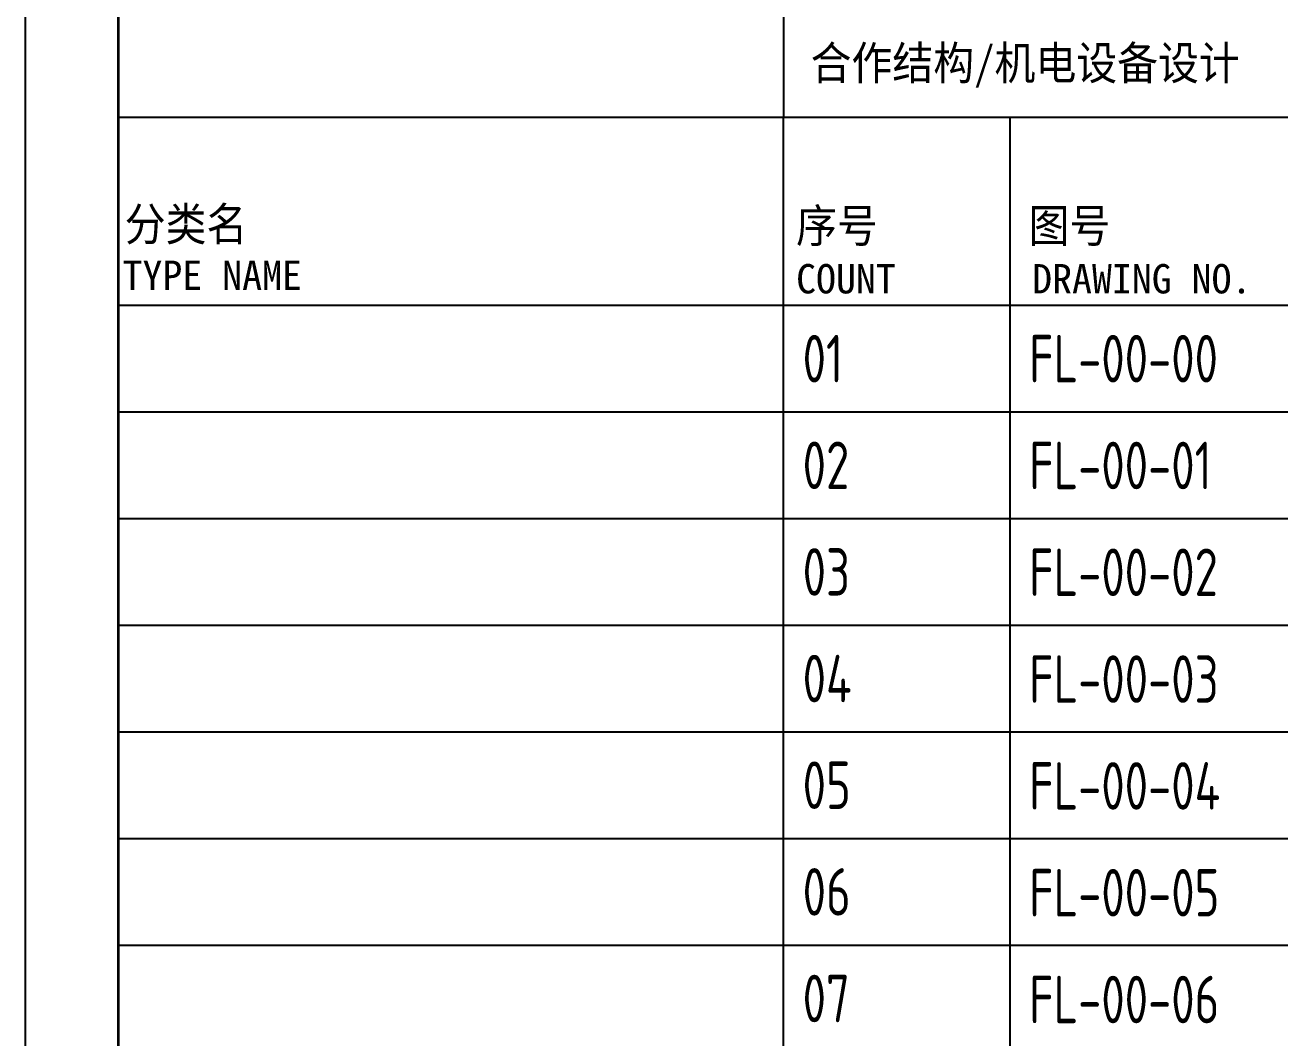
# Paper-space layout 'FL-00-00 图纸目录' of a CAD drawing. Header units: millimetres. Extents: x 71 to 491, y 93 to 390.
# Drawn here: x 71.3 to 165.5, y 241.4 to 317.4 of the extents above; entities that cross this region are included whole.
import ezdxf
from ezdxf.enums import TextEntityAlignment as Align

# ---------------------------------------------------------------- set-up
doc = ezdxf.new("R2010")
doc.units = ezdxf.units.MM
doc.header["$MEASUREMENT"] = 0
for name, color, linetype in [('00-设计说明', 4, 'CONTINUOUS'), ('0E-TK-K', 11, 'CONTINUOUS'), ('2017_11-sheet-R-1$0$C-SHET-TTLB', 11, 'CONTINUOUS'), ('通-图框-标题块', 11, 'CONTINUOUS')]:
    doc.layers.add(name, color=color, linetype=linetype)
doc.styles.add('2017_11-sheet-R-1$0$SHEET-ECADI', font='', dxfattribs={"width": 0.7})
doc.styles.add('SHEET-ECADI', font='', dxfattribs={"width": 0.7})
doc.styles.add('仿宋', font='geniso.shx', dxfattribs={"bigfont": 'HZTXT.shx'})
doc.styles.get('2017_11-sheet-R-1$0$SHEET-ECADI').set_extended_font_data('SimHei')
doc.styles.get('SHEET-ECADI').set_extended_font_data('SimHei')

psp = doc.layouts.new('FL-00-00 图纸目录')

# ---------------------------------------------------------------- linework, layer by layer
at = {"layer": '0E-TK-K'}
psp.add_line((78.315, 310.508), (482.315, 310.508), dxfattribs=at)
at = {"layer": '通-图框-标题块', "color": 8}
for p, q in [((71.315, 389.855), (71.315, 92.855)), ((128.252, 112.368), (128.252, 310.508)), ((145.252, 112.368), (145.252, 310.508)), ((482.315, 296.368), (78.315, 296.368)), ((482.315, 288.368), (78.315, 288.368)), ((482.315, 280.368), (78.315, 280.368)), ((482.315, 272.368), (78.315, 272.368)), ((482.315, 264.368), (78.315, 264.368)), ((482.315, 256.368), (78.315, 256.368)), ((482.315, 248.368), (78.315, 248.368))]:
    psp.add_line(p, q, dxfattribs=at)
at = {"layer": '通-图框-标题块'}
psp.add_line((128.252, 369.618), (128.252, 310.508), dxfattribs=at)
at = {"layer": '通-图框-标题块', "const_width": 0.2}
psp.add_lwpolyline([(78.315, 369.618), (482.315, 369.618), (482.315, 112.368), (78.315, 112.368), (78.315, 369.618)], dxfattribs=at)

# ---------------------------------------------------------------- texts
at = {"layer": '00-设计说明', "style": '仿宋', "width": 0.8}
for s, p in [('01', (129.682, 290.6)), ('FL-00-00', (146.682, 290.6)), ('02', (129.682, 282.6)), ('FL-00-01', (146.682, 282.587)), ('03', (129.682, 274.6)), ('FL-00-02', (146.682, 274.574)), ('04', (129.682, 266.6)), ('FL-00-03', (146.682, 266.561)), ('05', (129.682, 258.6)), ('FL-00-04', (146.682, 258.548)), ('06', (129.682, 250.6)), ('FL-00-05', (146.682, 250.535)), ('07', (129.682, 242.6)), ('FL-00-06', (146.682, 242.522))]:
    psp.add_text(s, height=3.5614, dxfattribs=at).set_placement(p)
at = {"layer": '0E-TK-K', "style": 'SHEET-ECADI', "width": 0.9}
for s, p in [('分类名', (78.79, 301.222)), ('序号', (129.191, 301.106)), ('图号', (146.641, 301.106))]:
    psp.add_text(s, height=2.5, dxfattribs=at).set_placement(p)
at = {"layer": '0E-TK-K', "style": 'SHEET-ECADI'}
for s, p in [('TYPE NAME', (78.628, 297.543)), ('COUNT', (129.191, 297.276)), ('DRAWING NO.', (146.91, 297.276))]:
    psp.add_text(s, height=2.2, dxfattribs=at).set_placement(p)
at = {"layer": '2017_11-sheet-R-1$0$C-SHET-TTLB', "style": '2017_11-sheet-R-1$0$SHEET-ECADI', "width": 0.9}
psp.add_text('合作结构/机电设备设计', height=2.5, dxfattribs=at).set_placement((146.388, 314.563), align=Align.MIDDLE_CENTER)

doc.saveas('drawing.dxf')
